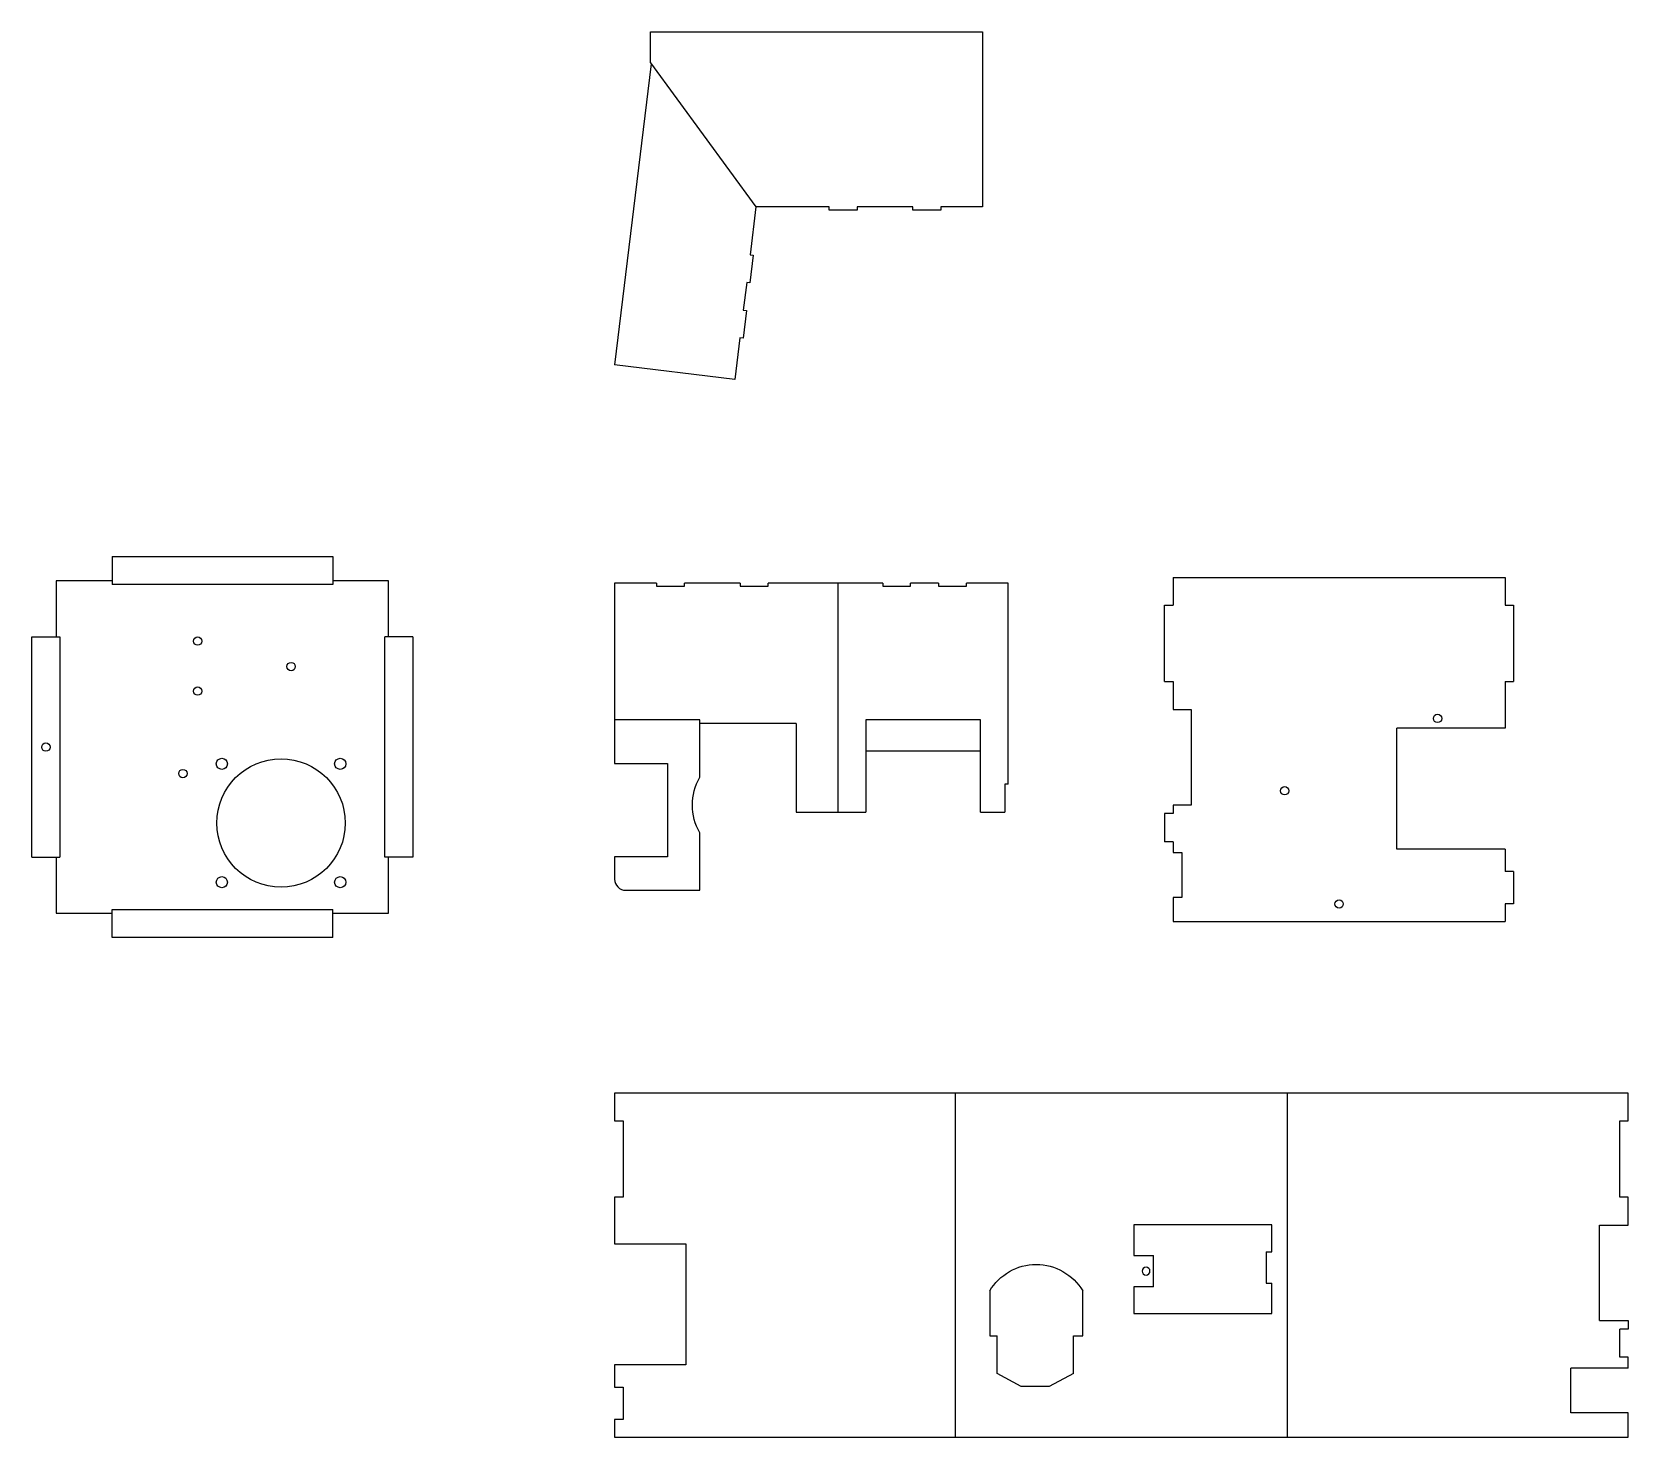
# Model space of a CAD drawing. Header units: inches. Extents: x -209 to 363, y 0 to 503.
import ezdxf

# ---------------------------------------------------------------- set-up
doc = ezdxf.new("R2010")
doc.units = ezdxf.units.IN
doc.header["$MEASUREMENT"] = 0
doc.layers.add('cut', color=1, linetype='Continuous')
doc.layers.add('fold_up', color=5, linetype='Continuous')

msp = doc.modelspace()

# ---------------------------------------------------------------- linework, layer by layer
at = {"layer": 'cut'}
for p, q in [((12.81, 492.33), (12.81, 503.44)), ((12.81, 503.44), (131.81, 503.44)), ((131.81, 503.44), (131.81, 440.75)), ((13.07, 491.98), (0, 384.17)), ((12.81, 492.33), (13.07, 491.98)), ((50.58, 440.75), (48.5, 423.62)), ((76.81, 440.75), (50.58, 440.75)), ((76.81, 439.55), (76.81, 440.75)), ((106.81, 440.75), (86.81, 440.75)), ((86.81, 440.75), (86.81, 439.55)), ((106.81, 439.55), (106.81, 440.75)), ((131.81, 440.75), (116.81, 440.75)), ((116.81, 440.75), (116.81, 439.55)), ((86.81, 439.55), (76.81, 439.55)), ((116.81, 439.55), (106.81, 439.55)), ((49.59, 423.49), (48.39, 413.56)), ((48.5, 423.62), (49.59, 423.49)), ((47.3, 413.7), (46.09, 403.77)), ((48.39, 413.56), (47.3, 413.7)), ((47.18, 403.64), (45.98, 393.71)), ((46.09, 403.77), (47.18, 403.64)), ((44.89, 393.84), (43.08, 378.95)), ((45.98, 393.71), (44.89, 393.84)), ((43.08, 378.95), (0, 384.17)), ((-180, 315.45, 1.27), (-180, 305.45, 1.27)), ((-180, 315.45, 1.27), (-101, 315.45, 1.27)), ((-101, 315.45, 1.27), (-101, 305.45, 1.27)), ((-180, 306.72, 1.27), (-200, 306.72, 1.27)), ((-200, 306.72, 1.27), (-200, 286.72, 1.27)), ((-81, 306.72, 1.27), (-101, 306.72, 1.27)), ((-81, 286.72, 1.27), (-81, 306.72, 1.27)), ((200, 308), (200, 298)), ((200, 308), (319, 308)), ((319, 308), (319, 298)), ((197, 270.7), (197, 298)), ((197, 298), (200, 298)), ((319, 298), (322, 298)), ((322, 298), (322, 270.7)), ((-208.73, 207.72, 1.27), (-208.73, 286.72, 1.27)), ((-208.73, 286.72, 1.27), (-198.73, 286.72, 1.27)), ((-72.27, 286.72, 1.27), (-82.27, 286.72, 1.27)), ((-72.27, 286.72, 1.27), (-72.27, 207.72, 1.27)), ((197, 270.7), (200, 270.7)), ((200, 270.7), (200, 260.7)), ((319, 270.7), (319, 253.94)), ((319, 270.7), (322, 270.7)), ((200, 260.7), (206.48, 260.7)), ((206.48, 260.7), (206.48, 226.45)), ((280.22, 210.58), (280.22, 253.94)), ((319, 253.94), (280.22, 253.94)), ((197, 223.45), (197, 213.31)), ((200, 223.45), (197, 223.45)), ((200, 226.45), (200, 223.45)), ((206.48, 226.45), (200, 226.45)), ((200, 213.31), (197, 213.31)), ((200, 213.31), (200, 209.47)), ((-208.73, 207.72, 1.27), (-198.73, 207.72, 1.27)), ((-200, 207.72, 1.27), (-200, 187.72, 1.27)), ((-72.27, 207.72, 1.27), (-82.27, 207.72, 1.27)), ((-81, 187.72, 1.27), (-81, 207.72, 1.27)), ((200, 209.47), (203.16, 209.47)), ((203.16, 209.47), (203.16, 193.38)), ((319, 210.58), (280.22, 210.58)), ((319, 210.58), (319, 202.58)), ((322, 202.58), (319, 202.58)), ((322, 202.58), (322, 191.08)), ((-180, 178.99, 1.27), (-180, 188.99, 1.27)), ((-101, 178.99, 1.27), (-101, 188.99, 1.27)), ((203.16, 193.38), (200, 193.38)), ((200, 193.38), (200, 184.73)), ((319, 191.08), (319, 184.73)), ((322, 191.08), (319, 191.08)), ((-200, 187.72, 1.27), (-180, 187.72, 1.27)), ((-101, 187.72, 1.27), (-81, 187.72, 1.27)), ((200, 184.73), (319, 184.73)), ((-101, 178.99, 1.27), (-180, 178.99, 1.27))]:
    msp.add_line(p, q, dxfattribs=at)
at = {"layer": 'cut', "extrusion": (-1.22465e-16, 0, -1)}
for p, q in [((15, 305.92), (0, 305.92)), ((0, 305.92), (0, 241.28)), ((15, 305.92), (15, 304.92)), ((15, 304.92), (25, 304.92)), ((45, 305.92), (25, 305.92)), ((25, 304.92), (25, 305.92)), ((45, 305.92), (45, 304.92)), ((45, 304.92), (55, 304.92)), ((55, 304.92), (55, 305.92)), ((96, 305.92), (55, 305.92)), ((96, 305.92), (96, 304.92)), ((96, 304.92), (106, 304.92)), ((106, 304.92), (106, 305.92)), ((116, 305.92), (106, 305.92)), ((116, 305.92), (116, 304.92)), ((116, 304.92), (126, 304.92)), ((141, 305.92), (126, 305.92)), ((126, 304.92), (126, 305.92)), ((141, 233.92), (141, 305.92)), ((30.5, 236.38), (30.5, 256.92)), ((65, 255.65), (30.5, 255.65)), ((65, 255.65), (65, 223.92)), ((90, 256.92), (90, 223.92)), ((131, 223.92), (131, 256.92)), ((90, 245.92), (131, 245.92)), ((0, 241.28), (18.9, 241.28)), ((18.9, 241.28), (18.9, 207.94)), ((139.73, 233.92), (139.73, 223.92)), ((141, 233.92), (139.73, 233.92)), ((65, 223.92), (90, 223.92)), ((131, 223.92), (139.73, 223.92)), ((30.5, 195.92), (30.5, 216.45)), ((18.9, 207.94), (0, 207.94)), ((0, 207.94), (0, 199.92)), ((4, 195.92), (30.5, 195.92)), ((363, 123.27), (0, 123.27)), ((0, 123.27), (0, 113.27)), ((363, 113.27), (363, 123.27)), ((0, 113.27), (3, 113.27)), ((3, 113.27), (3, 85.97)), ((360, 85.97), (360, 113.27)), ((360, 113.27), (363, 113.27)), ((0, 85.97), (0, 69.21)), ((3, 85.97), (0, 85.97)), ((363, 85.97), (360, 85.97)), ((363, 75.97), (363, 85.97)), ((235.4, 75.99), (186, 75.99)), ((186, 75.99), (186, 65.11)), ((235.4, 66.43), (235.4, 75.99)), ((352.75, 75.97), (363, 75.97)), ((352.75, 41.72), (352.75, 75.97)), ((0, 69.21), (25.55, 69.21)), ((25.55, 69.21), (25.55, 25.85)), ((186, 65.11), (193, 65.11)), ((193, 53.8), (193, 65.11)), ((233.4, 66.43), (235.4, 66.43)), ((233.4, 66.43), (233.4, 55.11)), ((134.33, 52.38), (134.33, 36.22)), ((167.67, 36.22), (167.67, 52.38)), ((193, 53.8), (186, 53.8)), ((186, 53.8), (186, 44.24)), ((233.4, 55.11), (235.4, 55.11)), ((235.4, 44.24), (235.4, 55.11)), ((186, 44.24), (235.4, 44.24)), ((352.75, 41.72), (363, 41.72)), ((363, 41.72), (363, 38.72)), ((134.33, 36.22), (137.02, 36.22)), ((137.02, 22.76), (137.02, 36.22)), ((164.36, 36.22), (167.67, 36.22)), ((164.36, 22.81), (164.36, 36.22)), ((363, 38.72), (360, 38.72)), ((360, 28.58), (360, 38.72)), ((0, 25.85), (0, 17.85)), ((25.55, 25.85), (0, 25.85)), ((363, 24.74), (342.55, 24.74)), ((342.55, 8.65), (342.55, 24.74)), ((363, 28.58), (360, 28.58)), ((363, 24.74), (363, 28.58)), ((0, 17.85), (3, 17.85)), ((3, 17.85), (3, 6.35)), ((145.64, 18.17), (137.02, 22.76)), ((155.64, 18.17), (145.64, 18.17)), ((164.36, 22.81), (155.64, 18.17)), ((3, 6.35), (0, 6.35)), ((0, 6.35), (0, 0)), ((363, 8.65), (342.55, 8.65)), ((363, 0), (363, 8.65)), ((0, 0), (363, 0))]:
    msp.add_line(p, q, dxfattribs=at)
at = {"layer": 'cut'}
for centre, radius in [((-149.35, 285.17, 1.27), 1.5), ((-115.9, 276.07, 1.27), 1.5), ((-149.35, 267.27, 1.27), 1.5), ((294.75, 257.48), 1.5), ((-203.73, 247.22, 1.27), 1.5), ((-140.7, 241.21, 1.27), 2), ((-119.5, 220.01, 1.27), 23), ((-98.3, 241.21, 1.27), 2), ((-154.65, 237.72, 1.27), 1.5), ((239.98, 231.58), 1.5), ((-140.7, 198.81, 1.27), 2), ((-98.3, 198.81, 1.27), 2), ((259.5, 191), 1.5)]:
    msp.add_circle(centre, radius, dxfattribs=at)
at = {"layer": 'cut', "extrusion": (-1.22465e-16, 0, -1)}
msp.add_circle((-190.35, 59.46), 1.4, dxfattribs=at)
for centre, radius, start, end in [((-47.9, 226.42), 20.05, 330.2075, 29.7925), ((-151, 42.43), 19.41, 30.8421, 149.1579)]:
    msp.add_arc(centre, radius, start, end, dxfattribs=at)
at = {"layer": 'cut'}
msp.add_arc((4, 199.92), 4, 180, 270, dxfattribs=at)
at = {"layer": 'fold_up'}
for p, q in [((12.81, 492.33), (50.58, 440.75)), ((-101, 305.45, 1.27), (-180, 305.45, 1.27)), ((-198.73, 286.72, 1.27), (-198.73, 207.72, 1.27)), ((-82.27, 207.72, 1.27), (-82.27, 286.72, 1.27)), ((-180, 188.99, 1.27), (-101, 188.99, 1.27))]:
    msp.add_line(p, q, dxfattribs=at)
at = {"layer": 'fold_up', "extrusion": (-1.22465e-16, 0, -1)}
for p, q in [((80, 305.92), (80, 223.92)), ((30.5, 256.92), (0, 256.92)), ((131, 256.92), (90, 256.92)), ((122, 123.27), (122, 0)), ((241, 0), (241, 123.27))]:
    msp.add_line(p, q, dxfattribs=at)

doc.saveas('drawing.dxf')
